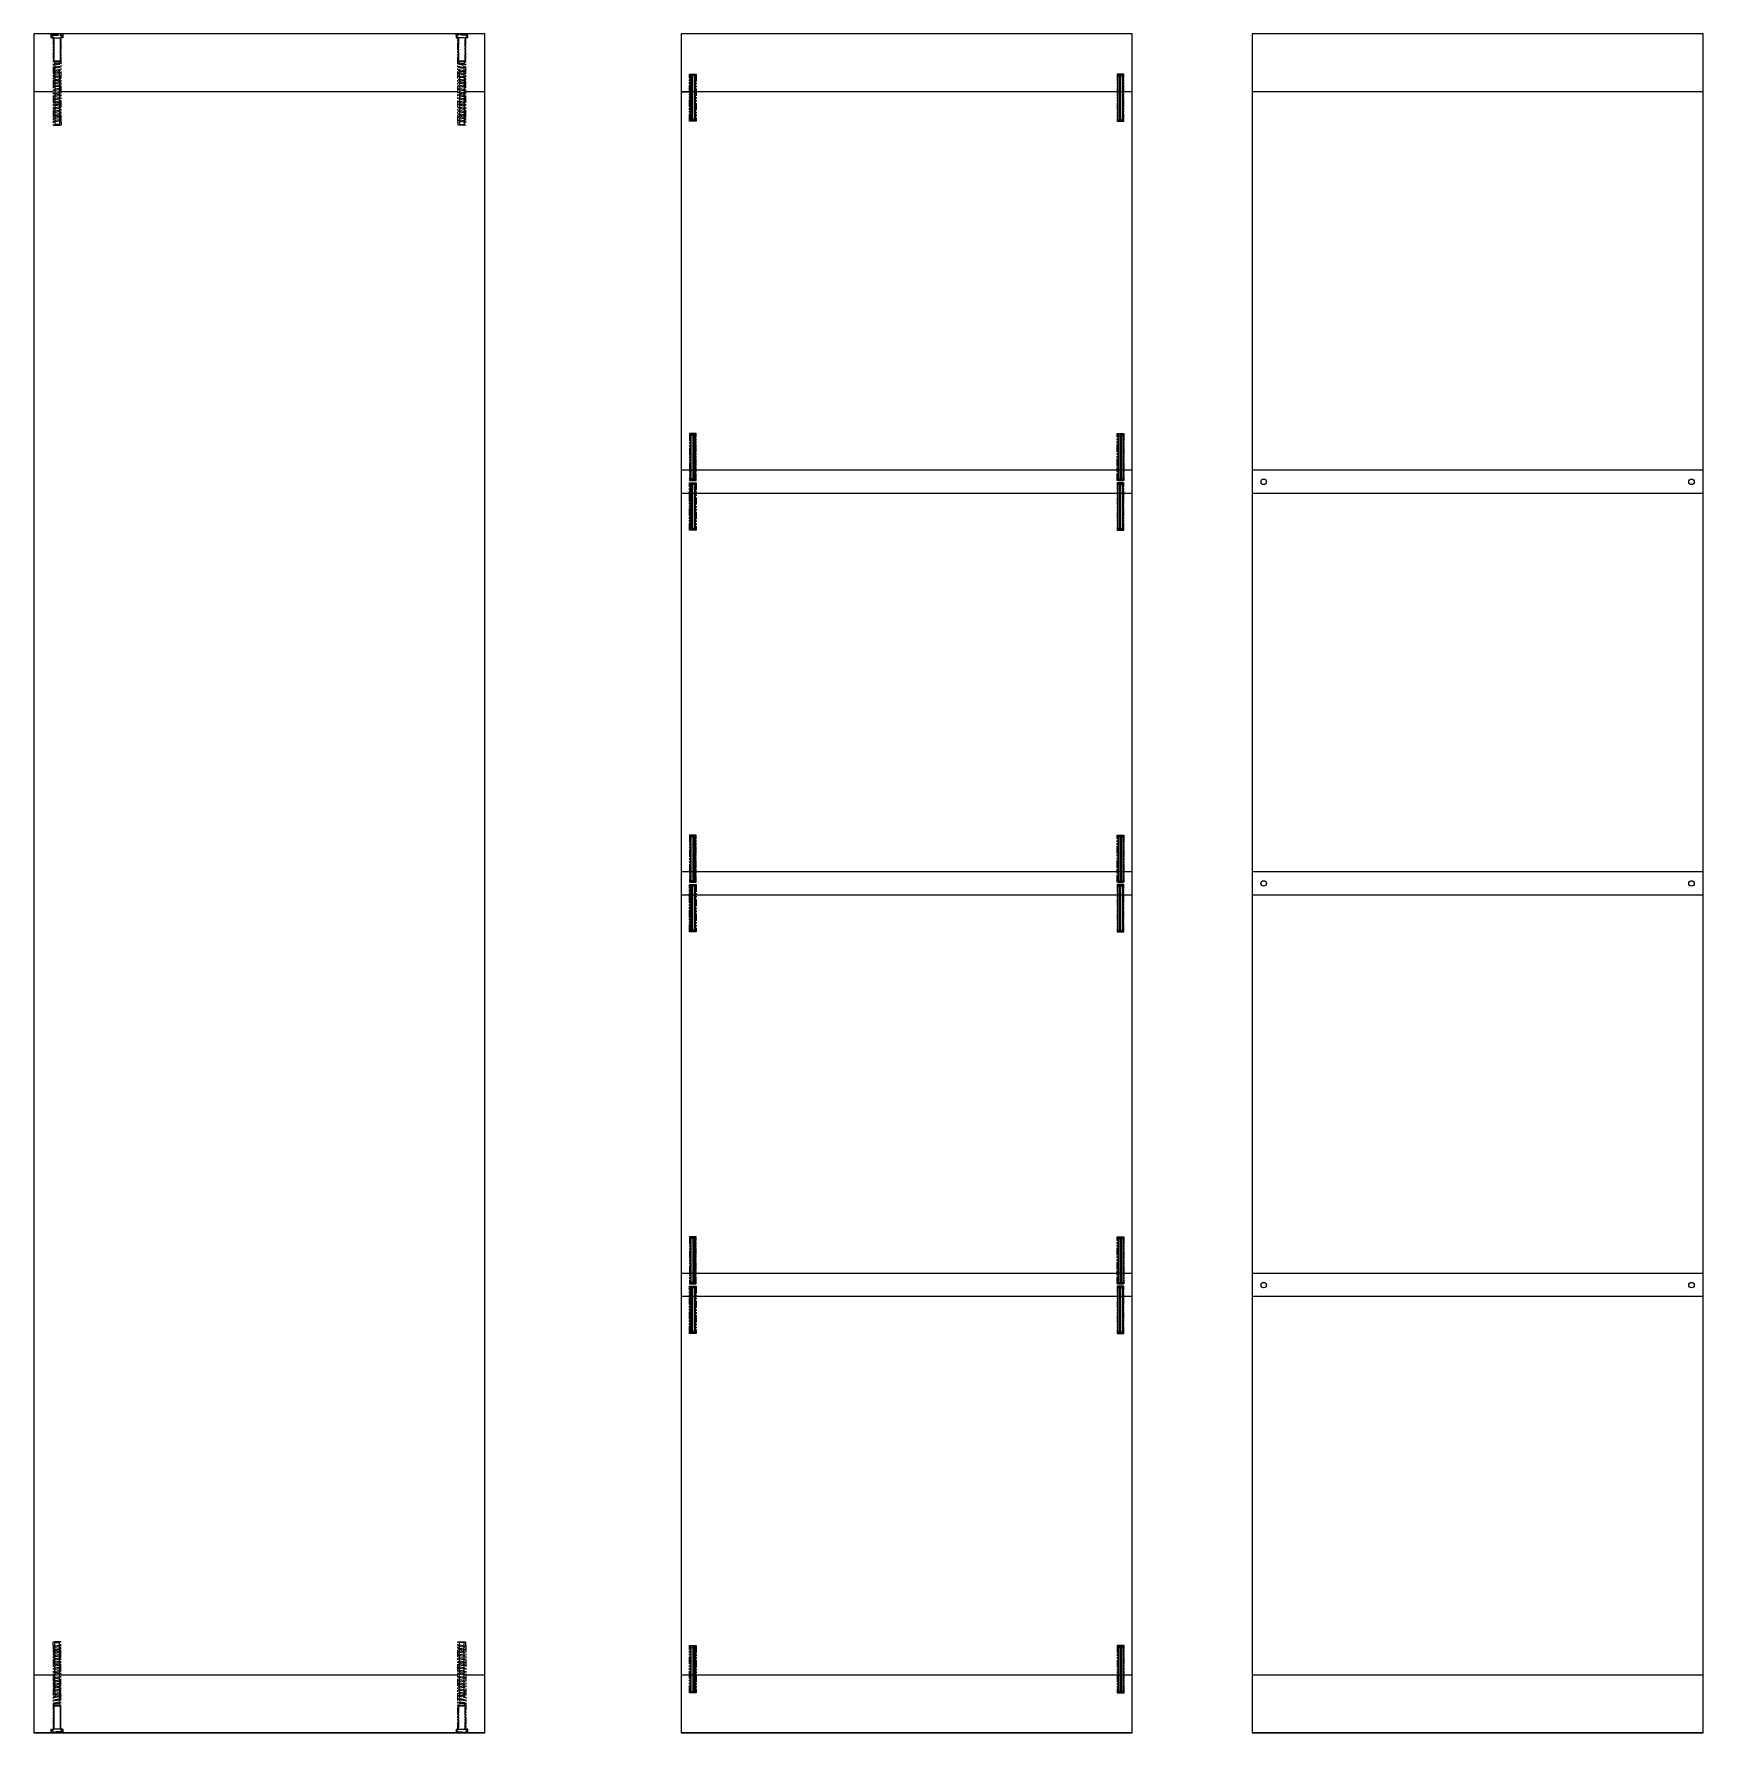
# Model space of a CAD drawing. Header units: millimetres. Extents: x 2558 to 3224, y 2537 to 3191.
# Drawn here: x 2558 to 2702.3, y 2537.3 to 2684.3 of the extents above; entities that cross this region are included whole.
import ezdxf

# ---------------------------------------------------------------- set-up
doc = ezdxf.new("R2010")
doc.units = ezdxf.units.MM
doc.linetypes.add('PHANTOM2', pattern=[1.25, 0.625, -0.125, 0.125, -0.125, 0.125, -0.125])
doc.layers.get('DEFPOINTS').update_dxf_attribs({"color": 210})
doc.layers.add('A-ANNO-DIMS', color=3, linetype='Continuous', lineweight=18)
doc.layers.add('giunzioni', color=3, linetype='Continuous')

msp = doc.modelspace()

# ---------------------------------------------------------------- linework, layer by layer
for p, q in [((2596.95, 2684.31), (2557.95, 2684.31)), ((2557.95, 2684.31), (2557.95, 2537.31)), ((2596.95, 2537.31), (2596.95, 2684.31)), ((2652.93, 2684.31), (2613.93, 2684.31)), ((2613.93, 2684.31), (2613.93, 2537.31)), ((2652.93, 2537.31), (2652.93, 2684.31)), ((2702.3, 2684.31), (2663.3, 2684.31)), ((2663.3, 2684.31), (2663.3, 2537.31)), ((2702.3, 2537.31), (2702.3, 2684.31)), ((2559.62, 2679.31), (2557.95, 2679.31)), ((2594.62, 2679.31), (2560.29, 2679.31)), ((2596.95, 2679.31), (2595.28, 2679.31)), ((2652.93, 2679.31), (2613.93, 2679.31)), ((2613.93, 2679.31), (2614.93, 2679.31)), ((2613.93, 2679.31), (2614.93, 2679.31)), ((2652.93, 2679.31), (2651.93, 2679.31)), ((2702.3, 2679.31), (2663.3, 2679.31)), ((2652.93, 2646.56), (2613.93, 2646.56)), ((2702.3, 2646.56), (2663.3, 2646.56)), ((2652.93, 2644.56), (2613.93, 2644.56)), ((2702.3, 2644.56), (2663.3, 2644.56)), ((2652.93, 2611.81), (2613.93, 2611.81)), ((2702.3, 2611.81), (2663.3, 2611.81)), ((2652.93, 2609.81), (2613.93, 2609.81)), ((2702.3, 2609.81), (2663.3, 2609.81)), ((2652.93, 2577.06), (2613.93, 2577.06)), ((2702.3, 2577.06), (2663.3, 2577.06)), ((2652.93, 2575.06), (2613.93, 2575.06)), ((2702.3, 2575.06), (2663.3, 2575.06)), ((2559.62, 2542.31), (2557.95, 2542.31)), ((2594.62, 2542.31), (2560.28, 2542.31)), ((2596.95, 2542.31), (2595.29, 2542.31)), ((2652.93, 2542.31), (2613.93, 2542.31)), ((2702.3, 2542.31), (2663.3, 2542.31)), ((2596.95, 2537.31), (2557.95, 2537.31)), ((2557.95, 2537.31), (2596.95, 2537.31)), ((2596.95, 2537.31), (2557.95, 2537.31)), ((2557.95, 2537.31), (2558.95, 2537.31)), ((2557.95, 2537.31), (2577.45, 2537.31)), ((2652.93, 2537.31), (2613.93, 2537.31)), ((2613.93, 2537.31), (2652.93, 2537.31)), ((2652.93, 2537.31), (2613.93, 2537.31)), ((2702.3, 2537.31), (2663.3, 2537.31)), ((2663.3, 2537.31), (2702.3, 2537.31)), ((2702.3, 2537.31), (2663.3, 2537.31))]:
    msp.add_line(p, q)
at = {"layer": 'A-ANNO-DIMS'}
for p, q in [((2614.72, 2680.81), (2614.69, 2680.71)), ((2614.69, 2676.91), (2614.69, 2680.71)), ((2615.17, 2680.71), (2614.69, 2680.71)), ((2615.15, 2680.81), (2614.72, 2680.81)), ((2614.79, 2680.68), (2614.79, 2676.93)), ((2614.93, 2680.81), (2615.15, 2680.81)), ((2614.93, 2676.93), (2614.93, 2680.68)), ((2615.07, 2680.68), (2615.07, 2676.93)), ((2615.15, 2680.81), (2615.17, 2680.71)), ((2615.17, 2676.91), (2615.17, 2680.71)), ((2651.72, 2680.81), (2651.69, 2680.71)), ((2651.69, 2676.91), (2651.69, 2680.71)), ((2651.69, 2680.71), (2652.17, 2680.71)), ((2651.72, 2680.81), (2652.15, 2680.81)), ((2651.93, 2680.81), (2651.72, 2680.81)), ((2651.79, 2680.68), (2651.79, 2676.93)), ((2651.93, 2676.93), (2651.93, 2680.68)), ((2652.07, 2680.68), (2652.07, 2676.93)), ((2652.15, 2680.81), (2652.17, 2680.71)), ((2652.17, 2676.91), (2652.17, 2680.71)), ((2614.93, 2676.93), (2614.93, 2678.81)), ((2651.93, 2676.93), (2651.93, 2678.81)), ((2614.72, 2676.81), (2614.69, 2676.91)), ((2615.17, 2676.91), (2614.69, 2676.91)), ((2615.15, 2676.81), (2615.17, 2676.91)), ((2615.17, 2676.91), (2615.17, 2676.93)), ((2651.69, 2676.91), (2651.69, 2676.93)), ((2651.72, 2676.81), (2651.69, 2676.91)), ((2651.69, 2676.91), (2652.17, 2676.91)), ((2652.15, 2676.81), (2652.17, 2676.91)), ((2614.93, 2676.81), (2614.72, 2676.81)), ((2614.93, 2676.81), (2615.15, 2676.81)), ((2651.93, 2676.81), (2651.72, 2676.81)), ((2651.93, 2676.81), (2652.15, 2676.81)), ((2614.72, 2649.68), (2614.69, 2649.58)), ((2614.69, 2649.58), (2614.69, 2645.78)), ((2615.17, 2649.58), (2614.69, 2649.58)), ((2614.93, 2649.68), (2614.72, 2649.68)), ((2614.79, 2645.8), (2614.79, 2649.55)), ((2614.93, 2649.68), (2615.15, 2649.68)), ((2614.93, 2649.55), (2614.93, 2645.8)), ((2614.93, 2649.55), (2614.93, 2647.68)), ((2615.07, 2645.8), (2615.07, 2649.55)), ((2615.15, 2649.68), (2615.17, 2649.58)), ((2615.17, 2649.58), (2615.17, 2645.78)), ((2615.17, 2649.58), (2615.17, 2649.55)), ((2651.72, 2649.68), (2651.69, 2649.58)), ((2651.69, 2649.58), (2651.69, 2645.78)), ((2651.69, 2649.58), (2652.17, 2649.58)), ((2651.69, 2649.58), (2651.69, 2649.55)), ((2651.93, 2649.68), (2651.72, 2649.68)), ((2651.79, 2645.8), (2651.79, 2649.55)), ((2651.93, 2649.68), (2652.15, 2649.68)), ((2651.93, 2649.55), (2651.93, 2645.8)), ((2651.93, 2649.55), (2651.93, 2647.68)), ((2652.07, 2645.8), (2652.07, 2649.55)), ((2652.15, 2649.68), (2652.17, 2649.58)), ((2652.17, 2649.58), (2652.17, 2645.78)), ((2614.72, 2645.68), (2614.69, 2645.78)), ((2615.17, 2645.78), (2614.69, 2645.78)), ((2614.72, 2645.43), (2614.69, 2645.33)), ((2614.69, 2641.53), (2614.69, 2645.33)), ((2615.17, 2645.33), (2614.69, 2645.33)), ((2615.15, 2645.68), (2614.72, 2645.68)), ((2615.15, 2645.43), (2614.72, 2645.43)), ((2614.79, 2645.31), (2614.79, 2641.56)), ((2614.93, 2645.68), (2615.15, 2645.68)), ((2614.93, 2645.43), (2615.15, 2645.43)), ((2614.93, 2641.56), (2614.93, 2645.31)), ((2615.07, 2645.31), (2615.07, 2641.56)), ((2615.15, 2645.68), (2615.17, 2645.78)), ((2615.15, 2645.43), (2615.17, 2645.33)), ((2615.17, 2641.53), (2615.17, 2645.33)), ((2651.72, 2645.68), (2651.69, 2645.78)), ((2651.69, 2645.78), (2652.17, 2645.78)), ((2651.72, 2645.43), (2651.69, 2645.33)), ((2651.69, 2641.53), (2651.69, 2645.33)), ((2651.69, 2645.33), (2652.17, 2645.33)), ((2651.72, 2645.68), (2652.15, 2645.68)), ((2651.93, 2645.68), (2651.72, 2645.68)), ((2651.72, 2645.43), (2652.15, 2645.43)), ((2651.93, 2645.43), (2651.72, 2645.43)), ((2651.79, 2645.31), (2651.79, 2641.56)), ((2651.93, 2641.56), (2651.93, 2645.31)), ((2652.07, 2645.31), (2652.07, 2641.56)), ((2652.15, 2645.68), (2652.17, 2645.78)), ((2652.15, 2645.43), (2652.17, 2645.33)), ((2652.17, 2641.53), (2652.17, 2645.33)), ((2614.93, 2641.56), (2614.93, 2643.43)), ((2651.93, 2641.56), (2651.93, 2643.43)), ((2614.72, 2641.43), (2614.69, 2641.53)), ((2615.17, 2641.53), (2614.69, 2641.53)), ((2614.93, 2641.43), (2614.72, 2641.43)), ((2614.93, 2641.43), (2615.15, 2641.43)), ((2615.15, 2641.43), (2615.17, 2641.53)), ((2615.17, 2641.53), (2615.17, 2641.56)), ((2651.69, 2641.53), (2651.69, 2641.56)), ((2651.72, 2641.43), (2651.69, 2641.53)), ((2651.69, 2641.53), (2652.17, 2641.53)), ((2651.93, 2641.43), (2651.72, 2641.43)), ((2651.93, 2641.43), (2652.15, 2641.43)), ((2652.15, 2641.43), (2652.17, 2641.53)), ((2614.72, 2614.93), (2614.69, 2614.83)), ((2614.69, 2614.83), (2614.69, 2611.03)), ((2615.17, 2614.83), (2614.69, 2614.83)), ((2614.93, 2614.93), (2614.72, 2614.93)), ((2614.79, 2611.05), (2614.79, 2614.8)), ((2614.93, 2614.93), (2615.15, 2614.93)), ((2614.93, 2614.8), (2614.93, 2611.05)), ((2614.93, 2614.8), (2614.93, 2612.93)), ((2615.07, 2611.05), (2615.07, 2614.8)), ((2615.15, 2614.93), (2615.17, 2614.83)), ((2615.17, 2614.83), (2615.17, 2611.03)), ((2615.17, 2614.83), (2615.17, 2614.8)), ((2651.72, 2614.93), (2651.69, 2614.83)), ((2651.69, 2614.83), (2651.69, 2611.03)), ((2651.69, 2614.83), (2652.17, 2614.83)), ((2651.69, 2614.83), (2651.69, 2614.8)), ((2651.93, 2614.93), (2651.72, 2614.93)), ((2651.79, 2611.05), (2651.79, 2614.8)), ((2651.93, 2614.93), (2652.15, 2614.93)), ((2651.93, 2614.8), (2651.93, 2611.05)), ((2651.93, 2614.8), (2651.93, 2612.93)), ((2652.07, 2611.05), (2652.07, 2614.8)), ((2652.15, 2614.93), (2652.17, 2614.83)), ((2652.17, 2614.83), (2652.17, 2611.03)), ((2614.72, 2610.93), (2614.69, 2611.03)), ((2615.17, 2611.03), (2614.69, 2611.03)), ((2615.15, 2610.93), (2614.72, 2610.93)), ((2614.93, 2610.93), (2615.15, 2610.93)), ((2615.15, 2610.93), (2615.17, 2611.03)), ((2651.72, 2610.93), (2651.69, 2611.03)), ((2651.69, 2611.03), (2652.17, 2611.03)), ((2651.72, 2610.93), (2652.15, 2610.93)), ((2651.93, 2610.93), (2651.72, 2610.93)), ((2652.15, 2610.93), (2652.17, 2611.03)), ((2614.72, 2610.68), (2614.69, 2610.58)), ((2614.69, 2606.78), (2614.69, 2610.58)), ((2615.17, 2610.58), (2614.69, 2610.58)), ((2615.15, 2610.68), (2614.72, 2610.68)), ((2614.79, 2610.56), (2614.79, 2606.81)), ((2614.93, 2610.68), (2615.15, 2610.68)), ((2614.93, 2606.81), (2614.93, 2610.56)), ((2615.07, 2610.56), (2615.07, 2606.81)), ((2615.15, 2610.68), (2615.17, 2610.58)), ((2615.17, 2606.78), (2615.17, 2610.58)), ((2651.72, 2610.68), (2651.69, 2610.58)), ((2651.69, 2606.78), (2651.69, 2610.58)), ((2651.69, 2610.58), (2652.17, 2610.58)), ((2651.72, 2610.68), (2652.15, 2610.68)), ((2651.93, 2610.68), (2651.72, 2610.68)), ((2651.79, 2610.56), (2651.79, 2606.81)), ((2651.93, 2606.81), (2651.93, 2610.56)), ((2652.07, 2610.56), (2652.07, 2606.81)), ((2652.15, 2610.68), (2652.17, 2610.58)), ((2652.17, 2606.78), (2652.17, 2610.58)), ((2614.93, 2606.81), (2614.93, 2608.68)), ((2651.93, 2606.81), (2651.93, 2608.68)), ((2614.72, 2606.68), (2614.69, 2606.78)), ((2615.17, 2606.78), (2614.69, 2606.78)), ((2614.93, 2606.68), (2614.72, 2606.68)), ((2614.93, 2606.68), (2615.15, 2606.68)), ((2615.15, 2606.68), (2615.17, 2606.78)), ((2615.17, 2606.78), (2615.17, 2606.81)), ((2651.69, 2606.78), (2651.69, 2606.81)), ((2651.72, 2606.68), (2651.69, 2606.78)), ((2651.69, 2606.78), (2652.17, 2606.78)), ((2651.93, 2606.68), (2651.72, 2606.68)), ((2651.93, 2606.68), (2652.15, 2606.68)), ((2652.15, 2606.68), (2652.17, 2606.78)), ((2614.72, 2580.18), (2614.69, 2580.08)), ((2614.69, 2580.08), (2614.69, 2576.28)), ((2615.17, 2580.08), (2614.69, 2580.08)), ((2614.93, 2580.18), (2614.72, 2580.18)), ((2614.79, 2576.3), (2614.79, 2580.05)), ((2614.93, 2580.18), (2615.15, 2580.18)), ((2614.93, 2580.05), (2614.93, 2576.3)), ((2614.93, 2580.05), (2614.93, 2578.18)), ((2615.07, 2576.3), (2615.07, 2580.05)), ((2615.15, 2580.18), (2615.17, 2580.08)), ((2615.17, 2580.08), (2615.17, 2576.28)), ((2615.17, 2580.08), (2615.17, 2580.05)), ((2651.72, 2580.18), (2651.69, 2580.08)), ((2651.69, 2580.08), (2651.69, 2576.28)), ((2651.69, 2580.08), (2652.17, 2580.08)), ((2651.69, 2580.08), (2651.69, 2580.05)), ((2651.93, 2580.18), (2651.72, 2580.18)), ((2651.79, 2576.3), (2651.79, 2580.05)), ((2651.93, 2580.18), (2652.15, 2580.18)), ((2651.93, 2580.05), (2651.93, 2576.3)), ((2651.93, 2580.05), (2651.93, 2578.18)), ((2652.07, 2576.3), (2652.07, 2580.05)), ((2652.15, 2580.18), (2652.17, 2580.08)), ((2652.17, 2580.08), (2652.17, 2576.28)), ((2614.72, 2576.18), (2614.69, 2576.28)), ((2615.17, 2576.28), (2614.69, 2576.28)), ((2614.72, 2575.93), (2614.69, 2575.83)), ((2614.69, 2572.03), (2614.69, 2575.83)), ((2615.17, 2575.83), (2614.69, 2575.83)), ((2615.15, 2576.18), (2614.72, 2576.18)), ((2615.15, 2575.93), (2614.72, 2575.93)), ((2614.79, 2575.81), (2614.79, 2572.06)), ((2614.93, 2576.18), (2615.15, 2576.18)), ((2614.93, 2575.93), (2615.15, 2575.93)), ((2614.93, 2572.06), (2614.93, 2575.81)), ((2615.07, 2575.81), (2615.07, 2572.06)), ((2615.15, 2576.18), (2615.17, 2576.28)), ((2615.15, 2575.93), (2615.17, 2575.83)), ((2615.17, 2572.03), (2615.17, 2575.83)), ((2651.72, 2576.18), (2651.69, 2576.28)), ((2651.69, 2576.28), (2652.17, 2576.28)), ((2651.72, 2575.93), (2651.69, 2575.83)), ((2651.69, 2572.03), (2651.69, 2575.83)), ((2651.69, 2575.83), (2652.17, 2575.83)), ((2651.72, 2576.18), (2652.15, 2576.18)), ((2651.93, 2576.18), (2651.72, 2576.18)), ((2651.72, 2575.93), (2652.15, 2575.93)), ((2651.93, 2575.93), (2651.72, 2575.93)), ((2651.79, 2575.81), (2651.79, 2572.06)), ((2651.93, 2572.06), (2651.93, 2575.81)), ((2652.07, 2575.81), (2652.07, 2572.06)), ((2652.15, 2576.18), (2652.17, 2576.28)), ((2652.15, 2575.93), (2652.17, 2575.83)), ((2652.17, 2572.03), (2652.17, 2575.83)), ((2614.93, 2572.06), (2614.93, 2573.93)), ((2651.93, 2572.06), (2651.93, 2573.93)), ((2614.72, 2571.93), (2614.69, 2572.03)), ((2615.17, 2572.03), (2614.69, 2572.03)), ((2614.93, 2571.93), (2614.72, 2571.93)), ((2614.93, 2571.93), (2615.15, 2571.93)), ((2615.15, 2571.93), (2615.17, 2572.03)), ((2615.17, 2572.03), (2615.17, 2572.06)), ((2651.69, 2572.03), (2651.69, 2572.06)), ((2651.72, 2571.93), (2651.69, 2572.03)), ((2651.69, 2572.03), (2652.17, 2572.03)), ((2651.93, 2571.93), (2651.72, 2571.93)), ((2651.93, 2571.93), (2652.15, 2571.93)), ((2652.15, 2571.93), (2652.17, 2572.03)), ((2614.72, 2544.81), (2614.69, 2544.71)), ((2614.69, 2544.71), (2614.69, 2540.91)), ((2614.69, 2544.71), (2615.17, 2544.71)), ((2614.69, 2544.71), (2614.69, 2544.68)), ((2614.93, 2544.81), (2614.72, 2544.81)), ((2614.79, 2540.93), (2614.79, 2544.68)), ((2614.93, 2544.81), (2615.15, 2544.81)), ((2614.93, 2544.68), (2614.93, 2540.93)), ((2614.93, 2544.68), (2614.93, 2542.81)), ((2615.07, 2540.93), (2615.07, 2544.68)), ((2615.15, 2544.81), (2615.17, 2544.71)), ((2615.17, 2544.71), (2615.17, 2540.91)), ((2651.72, 2544.81), (2651.69, 2544.71)), ((2651.69, 2544.71), (2651.69, 2540.91)), ((2652.17, 2544.71), (2651.69, 2544.71)), ((2651.93, 2544.81), (2651.72, 2544.81)), ((2651.79, 2540.93), (2651.79, 2544.68)), ((2651.93, 2544.81), (2652.15, 2544.81)), ((2651.93, 2544.68), (2651.93, 2540.93)), ((2651.93, 2544.68), (2651.93, 2542.81)), ((2652.07, 2540.93), (2652.07, 2544.68)), ((2652.15, 2544.81), (2652.17, 2544.71)), ((2652.17, 2544.71), (2652.17, 2540.91)), ((2652.17, 2544.71), (2652.17, 2544.68)), ((2614.72, 2540.81), (2614.69, 2540.91)), ((2614.69, 2540.91), (2615.17, 2540.91)), ((2614.72, 2540.81), (2615.15, 2540.81)), ((2614.93, 2540.81), (2614.72, 2540.81)), ((2615.15, 2540.81), (2615.17, 2540.91)), ((2651.72, 2540.81), (2651.69, 2540.91)), ((2652.17, 2540.91), (2651.69, 2540.91)), ((2652.15, 2540.81), (2651.72, 2540.81)), ((2651.93, 2540.81), (2652.15, 2540.81)), ((2652.15, 2540.81), (2652.17, 2540.91))]:
    msp.add_line(p, q, dxfattribs=at)
for centre in [(2664.3, 2645.56), (2701.3, 2645.56), (2664.3, 2610.81), (2701.3, 2610.81), (2664.3, 2576.06), (2701.3, 2576.06)]:
    msp.add_circle(centre, 0.238, dxfattribs=at)
at = {"layer": 'DEFPOINTS', "linetype": 'PHANTOM2'}
for p, q in [((2559.45, 2683.98), (2559.45, 2684.31)), ((2559.45, 2684.31), (2560.46, 2684.31)), ((2560.46, 2684.31), (2560.46, 2683.98)), ((2595.46, 2684.31), (2594.45, 2684.31)), ((2594.45, 2684.31), (2594.45, 2683.98)), ((2595.46, 2683.98), (2595.46, 2684.31)), ((2559.45, 2683.98), (2559.62, 2683.98)), ((2559.62, 2683.98), (2559.62, 2676.42)), ((2560.29, 2676.69), (2560.29, 2683.98)), ((2560.46, 2683.98), (2560.29, 2683.98)), ((2594.45, 2683.98), (2594.62, 2683.98)), ((2594.62, 2676.69), (2594.62, 2683.98)), ((2595.28, 2683.98), (2595.28, 2676.42)), ((2595.46, 2683.98), (2595.28, 2683.98)), ((2559.62, 2676.42), (2560.29, 2676.42)), ((2560.29, 2676.69), (2560.29, 2676.42)), ((2594.62, 2676.69), (2594.62, 2676.42)), ((2595.28, 2676.42), (2594.62, 2676.42)), ((2560.28, 2545.19), (2559.62, 2545.19)), ((2559.62, 2544.92), (2559.62, 2545.19)), ((2559.62, 2544.92), (2559.62, 2537.63)), ((2560.28, 2537.63), (2560.28, 2545.19)), ((2594.62, 2537.63), (2594.62, 2545.19)), ((2594.62, 2545.19), (2595.29, 2545.19)), ((2595.29, 2544.92), (2595.29, 2545.19)), ((2595.29, 2544.92), (2595.29, 2537.63)), ((2559.45, 2537.31), (2559.45, 2537.63)), ((2559.45, 2537.63), (2559.62, 2537.63)), ((2560.46, 2537.31), (2559.45, 2537.31)), ((2560.46, 2537.63), (2560.28, 2537.63)), ((2560.46, 2537.63), (2560.46, 2537.31)), ((2594.45, 2537.63), (2594.45, 2537.31)), ((2594.45, 2537.63), (2594.62, 2537.63)), ((2594.45, 2537.31), (2595.46, 2537.31)), ((2595.46, 2537.63), (2595.29, 2537.63)), ((2595.46, 2537.31), (2595.46, 2537.63))]:
    msp.add_line(p, q, dxfattribs=at)
for points in [[(2615.23, 2676.75), (2614.64, 2676.75), (2614.64, 2680.83), (2615.23, 2680.83)], [(2651.63, 2676.75), (2652.22, 2676.75), (2652.22, 2680.83), (2651.63, 2680.83)], [(2615.23, 2649.74), (2614.64, 2649.74), (2614.64, 2645.66), (2615.23, 2645.66)], [(2651.63, 2649.74), (2652.22, 2649.74), (2652.22, 2645.66), (2651.63, 2645.66)], [(2615.23, 2641.37), (2614.64, 2641.37), (2614.64, 2645.46), (2615.23, 2645.46)], [(2651.63, 2641.37), (2652.22, 2641.37), (2652.22, 2645.46), (2651.63, 2645.46)], [(2615.23, 2614.99), (2614.64, 2614.99), (2614.64, 2610.91), (2615.23, 2610.91)], [(2651.63, 2614.99), (2652.22, 2614.99), (2652.22, 2610.91), (2651.63, 2610.91)], [(2615.23, 2606.62), (2614.64, 2606.62), (2614.64, 2610.71), (2615.23, 2610.71)], [(2651.63, 2606.62), (2652.22, 2606.62), (2652.22, 2610.71), (2651.63, 2610.71)], [(2615.23, 2580.24), (2614.64, 2580.24), (2614.64, 2576.16), (2615.23, 2576.16)], [(2651.63, 2580.24), (2652.22, 2580.24), (2652.22, 2576.16), (2651.63, 2576.16)], [(2615.23, 2571.87), (2614.64, 2571.87), (2614.64, 2575.96), (2615.23, 2575.96)], [(2651.63, 2571.87), (2652.22, 2571.87), (2652.22, 2575.96), (2651.63, 2575.96)], [(2614.63, 2544.87), (2615.22, 2544.87), (2615.22, 2540.78), (2614.63, 2540.78)], [(2652.23, 2544.87), (2651.64, 2544.87), (2651.64, 2540.78), (2652.23, 2540.78)]]:
    msp.add_lwpolyline(points, close=True, dxfattribs=at)
at = {"layer": 'giunzioni', "linetype": 'PHANTOM2'}
for p, q in [((2560.45, 2684.31), (2559.45, 2684.31)), ((2559.45, 2684.31), (2559.45, 2684.2)), ((2560.45, 2684.2), (2560.45, 2684.31)), ((2594.45, 2684.2), (2594.45, 2684.31)), ((2594.45, 2684.31), (2595.45, 2684.31)), ((2595.45, 2684.31), (2595.45, 2684.2)), ((2559.45, 2684.2), (2560.45, 2684.2)), ((2559.45, 2684.2), (2559.66, 2683.98)), ((2559.66, 2683.98), (2560.24, 2683.98)), ((2559.66, 2681.95), (2559.66, 2683.98)), ((2560.24, 2683.98), (2560.45, 2684.2)), ((2560.24, 2683.98), (2560.24, 2681.95)), ((2594.66, 2683.98), (2594.45, 2684.2)), ((2595.45, 2684.2), (2594.45, 2684.2)), ((2595.24, 2683.98), (2594.66, 2683.98)), ((2594.66, 2683.98), (2594.66, 2681.95)), ((2595.45, 2684.2), (2595.24, 2683.98)), ((2595.24, 2681.95), (2595.24, 2683.98)), ((2560.24, 2681.95), (2559.66, 2681.95)), ((2559.74, 2680.64), (2559.74, 2681.79)), ((2560.16, 2680.64), (2560.16, 2681.79)), ((2594.66, 2681.95), (2595.24, 2681.95)), ((2594.74, 2680.64), (2594.74, 2681.79)), ((2595.16, 2680.64), (2595.16, 2681.79)), ((2560.16, 2676.46), (2559.74, 2676.46)), ((2594.74, 2676.46), (2595.16, 2676.46)), ((2559.74, 2545.15), (2560.16, 2545.15)), ((2595.16, 2545.15), (2594.74, 2545.15)), ((2559.74, 2540.97), (2559.74, 2539.82)), ((2560.16, 2540.97), (2560.16, 2539.82)), ((2594.74, 2540.97), (2594.74, 2539.82)), ((2595.16, 2540.97), (2595.16, 2539.82)), ((2559.66, 2537.63), (2559.66, 2539.67)), ((2559.66, 2539.67), (2560.24, 2539.67)), ((2560.24, 2539.67), (2560.24, 2537.63)), ((2595.24, 2539.67), (2594.66, 2539.67)), ((2594.66, 2539.67), (2594.66, 2537.63)), ((2595.24, 2537.63), (2595.24, 2539.67)), ((2559.66, 2537.63), (2559.45, 2537.42)), ((2559.45, 2537.42), (2559.45, 2537.31)), ((2560.45, 2537.42), (2559.45, 2537.42)), ((2559.45, 2537.31), (2560.45, 2537.31)), ((2560.24, 2537.63), (2559.66, 2537.63)), ((2560.45, 2537.42), (2560.24, 2537.63)), ((2560.45, 2537.31), (2560.45, 2537.42)), ((2594.45, 2537.42), (2594.66, 2537.63)), ((2594.45, 2537.31), (2594.45, 2537.42)), ((2594.45, 2537.42), (2595.45, 2537.42)), ((2595.45, 2537.31), (2594.45, 2537.31)), ((2594.66, 2537.63), (2595.24, 2537.63)), ((2595.24, 2537.63), (2595.45, 2537.42)), ((2595.45, 2537.42), (2595.45, 2537.31))]:
    msp.add_line(p, q, dxfattribs=at)
at = {"layer": 'giunzioni'}
for p, q in [((2559.66, 2683.98), (2559.66, 2681.95)), ((2560.24, 2681.95), (2560.24, 2683.98)), ((2594.66, 2681.95), (2594.66, 2683.98)), ((2595.24, 2683.98), (2595.24, 2681.95)), ((2559.65, 2681.65), (2559.77, 2681.73)), ((2559.65, 2681.65), (2559.81, 2681.62)), ((2559.65, 2681.65), (2559.65, 2681.65)), ((2559.65, 2681.36), (2559.77, 2681.44)), ((2559.65, 2681.36), (2559.81, 2681.34)), ((2559.65, 2681.36), (2559.65, 2681.36)), ((2559.66, 2681.95), (2559.74, 2681.79)), ((2559.66, 2681.95), (2560.24, 2681.95)), ((2559.74, 2681.79), (2559.79, 2681.79)), ((2560.11, 2681.79), (2559.77, 2681.73)), ((2560.11, 2681.5), (2559.77, 2681.44)), ((2560.16, 2681.79), (2559.79, 2681.79)), ((2560.1, 2681.68), (2559.81, 2681.62)), ((2560.1, 2681.39), (2559.81, 2681.34)), ((2560.24, 2681.95), (2559.95, 2681.95)), ((2560.25, 2681.75), (2560.1, 2681.68)), ((2560.25, 2681.47), (2560.1, 2681.39)), ((2560.25, 2681.76), (2560.11, 2681.79)), ((2560.25, 2681.47), (2560.11, 2681.5)), ((2560.24, 2681.95), (2560.16, 2681.79)), ((2594.65, 2681.76), (2594.79, 2681.79)), ((2594.65, 2681.75), (2594.8, 2681.68)), ((2594.65, 2681.47), (2594.79, 2681.5)), ((2594.65, 2681.47), (2594.8, 2681.39)), ((2594.66, 2681.95), (2594.74, 2681.79)), ((2594.66, 2681.95), (2594.95, 2681.95)), ((2595.24, 2681.95), (2594.66, 2681.95)), ((2594.74, 2681.79), (2595.11, 2681.79)), ((2594.79, 2681.79), (2595.13, 2681.73)), ((2594.79, 2681.5), (2595.13, 2681.44)), ((2594.8, 2681.68), (2595.09, 2681.62)), ((2594.8, 2681.39), (2595.09, 2681.34)), ((2595.26, 2681.65), (2595.09, 2681.62)), ((2595.26, 2681.36), (2595.09, 2681.34)), ((2595.16, 2681.79), (2595.11, 2681.79)), ((2595.26, 2681.65), (2595.13, 2681.73)), ((2595.26, 2681.36), (2595.13, 2681.44)), ((2595.24, 2681.95), (2595.16, 2681.79)), ((2595.26, 2681.65), (2595.26, 2681.65)), ((2595.26, 2681.36), (2595.26, 2681.36)), ((2559.65, 2681.08), (2559.77, 2681.15)), ((2559.65, 2681.07), (2559.65, 2681.08)), ((2559.65, 2681.07), (2559.81, 2681.05)), ((2559.65, 2680.84), (2559.77, 2680.91)), ((2559.65, 2680.84), (2559.81, 2680.81)), ((2559.65, 2680.84), (2559.65, 2680.84)), ((2559.65, 2680.55), (2559.77, 2680.63)), ((2559.65, 2680.55), (2559.81, 2680.53)), ((2559.65, 2680.55), (2559.65, 2680.55)), ((2559.65, 2680.27), (2559.77, 2680.34)), ((2559.65, 2680.26), (2559.65, 2680.27)), ((2559.65, 2680.26), (2559.81, 2680.24)), ((2559.65, 2680.03), (2559.77, 2680.1)), ((2559.65, 2680.02), (2559.65, 2680.03)), ((2559.65, 2680.02), (2559.81, 2680)), ((2559.65, 2679.74), (2559.77, 2679.82)), ((2559.74, 2680.64), (2559.74, 2676.46)), ((2560.11, 2681.21), (2559.77, 2681.15)), ((2560.11, 2680.98), (2559.77, 2680.91)), ((2560.11, 2680.69), (2559.77, 2680.63)), ((2560.11, 2680.4), (2559.77, 2680.34)), ((2560.11, 2680.16), (2559.77, 2680.1)), ((2560.11, 2679.88), (2559.77, 2679.82)), ((2560.1, 2681.1), (2559.81, 2681.05)), ((2560.1, 2680.87), (2559.81, 2680.81)), ((2560.1, 2680.58), (2559.81, 2680.53)), ((2560.1, 2680.29), (2559.81, 2680.24)), ((2560.1, 2680.05), (2559.81, 2680)), ((2560.25, 2681.18), (2560.1, 2681.1)), ((2560.25, 2680.94), (2560.1, 2680.87)), ((2560.25, 2680.66), (2560.1, 2680.58)), ((2560.25, 2680.37), (2560.1, 2680.29)), ((2560.25, 2680.13), (2560.1, 2680.05)), ((2560.25, 2679.84), (2560.1, 2679.77)), ((2560.25, 2681.18), (2560.11, 2681.21)), ((2560.25, 2680.94), (2560.11, 2680.98)), ((2560.25, 2680.66), (2560.11, 2680.69)), ((2560.25, 2680.37), (2560.11, 2680.4)), ((2560.25, 2680.13), (2560.11, 2680.16)), ((2560.25, 2679.85), (2560.11, 2679.88)), ((2560.16, 2680.64), (2560.16, 2676.46)), ((2594.65, 2681.18), (2594.79, 2681.21)), ((2594.65, 2681.18), (2594.8, 2681.1)), ((2594.65, 2680.94), (2594.79, 2680.98)), ((2594.65, 2680.94), (2594.8, 2680.87)), ((2594.65, 2680.66), (2594.79, 2680.69)), ((2594.65, 2680.66), (2594.8, 2680.58)), ((2594.65, 2680.37), (2594.79, 2680.4)), ((2594.65, 2680.37), (2594.8, 2680.29)), ((2594.65, 2680.13), (2594.79, 2680.16)), ((2594.65, 2680.13), (2594.8, 2680.05)), ((2594.65, 2679.85), (2594.79, 2679.88)), ((2594.65, 2679.84), (2594.8, 2679.77)), ((2594.74, 2680.64), (2594.74, 2676.46)), ((2594.79, 2681.21), (2595.13, 2681.15)), ((2594.79, 2680.98), (2595.13, 2680.91)), ((2594.79, 2680.69), (2595.13, 2680.63)), ((2594.79, 2680.4), (2595.13, 2680.34)), ((2594.79, 2680.16), (2595.13, 2680.1)), ((2594.79, 2679.88), (2595.13, 2679.82)), ((2594.8, 2681.1), (2595.09, 2681.05)), ((2594.8, 2680.87), (2595.09, 2680.81)), ((2594.8, 2680.58), (2595.09, 2680.53)), ((2594.8, 2680.29), (2595.09, 2680.24)), ((2594.8, 2680.05), (2595.09, 2680)), ((2595.26, 2681.07), (2595.09, 2681.05)), ((2595.26, 2680.84), (2595.09, 2680.81)), ((2595.26, 2680.55), (2595.09, 2680.53)), ((2595.26, 2680.26), (2595.09, 2680.24)), ((2595.26, 2680.02), (2595.09, 2680)), ((2595.26, 2681.08), (2595.13, 2681.15)), ((2595.26, 2680.84), (2595.13, 2680.91)), ((2595.26, 2680.55), (2595.13, 2680.63)), ((2595.26, 2680.27), (2595.13, 2680.34)), ((2595.26, 2680.03), (2595.13, 2680.1)), ((2595.26, 2679.74), (2595.13, 2679.82)), ((2595.16, 2680.64), (2595.16, 2676.46)), ((2595.26, 2681.07), (2595.26, 2681.08)), ((2595.26, 2680.84), (2595.26, 2680.84)), ((2595.26, 2680.55), (2595.26, 2680.55)), ((2595.26, 2680.26), (2595.26, 2680.27)), ((2595.26, 2680.02), (2595.26, 2680.03)), ((2559.65, 2679.74), (2559.81, 2679.72)), ((2559.65, 2679.74), (2559.65, 2679.74)), ((2559.65, 2679.45), (2559.77, 2679.53)), ((2559.65, 2679.45), (2559.81, 2679.43)), ((2559.65, 2679.45), (2559.65, 2679.45)), ((2559.65, 2679.17), (2559.77, 2679.24)), ((2559.65, 2679.17), (2559.81, 2679.14)), ((2559.65, 2679.17), (2559.65, 2679.17)), ((2559.65, 2678.93), (2559.77, 2679.01)), ((2559.65, 2678.93), (2559.81, 2678.9)), ((2559.65, 2678.93), (2559.65, 2678.93)), ((2559.65, 2678.64), (2559.77, 2678.72)), ((2559.65, 2678.64), (2559.81, 2678.62)), ((2559.65, 2678.64), (2559.65, 2678.64)), ((2559.65, 2678.36), (2559.77, 2678.43)), ((2559.65, 2678.35), (2559.65, 2678.36)), ((2559.65, 2678.35), (2559.81, 2678.33)), ((2560.11, 2679.59), (2559.77, 2679.53)), ((2560.11, 2679.3), (2559.77, 2679.24)), ((2560.11, 2679.07), (2559.77, 2679.01)), ((2560.11, 2678.78), (2559.77, 2678.72)), ((2560.11, 2678.49), (2559.77, 2678.43)), ((2560.1, 2679.77), (2559.81, 2679.72)), ((2560.1, 2679.48), (2559.81, 2679.43)), ((2560.1, 2679.19), (2559.81, 2679.14)), ((2560.1, 2678.96), (2559.81, 2678.9)), ((2560.1, 2678.67), (2559.81, 2678.62)), ((2560.1, 2678.38), (2559.81, 2678.33)), ((2560.25, 2679.56), (2560.1, 2679.48)), ((2560.25, 2679.27), (2560.1, 2679.19)), ((2560.25, 2679.03), (2560.1, 2678.96)), ((2560.25, 2678.75), (2560.1, 2678.67)), ((2560.25, 2678.46), (2560.1, 2678.38)), ((2560.25, 2679.56), (2560.11, 2679.59)), ((2560.25, 2679.27), (2560.11, 2679.3)), ((2560.25, 2679.04), (2560.11, 2679.07)), ((2560.25, 2678.75), (2560.11, 2678.78)), ((2560.25, 2678.46), (2560.11, 2678.49)), ((2594.65, 2679.56), (2594.79, 2679.59)), ((2594.65, 2679.56), (2594.8, 2679.48)), ((2594.65, 2679.27), (2594.79, 2679.3)), ((2594.65, 2679.27), (2594.8, 2679.19)), ((2594.65, 2679.04), (2594.79, 2679.07)), ((2594.65, 2679.03), (2594.8, 2678.96)), ((2594.65, 2678.75), (2594.79, 2678.78)), ((2594.65, 2678.75), (2594.8, 2678.67)), ((2594.65, 2678.46), (2594.79, 2678.49)), ((2594.65, 2678.46), (2594.8, 2678.38)), ((2594.79, 2679.59), (2595.13, 2679.53)), ((2594.79, 2679.3), (2595.13, 2679.24)), ((2594.79, 2679.07), (2595.13, 2679.01)), ((2594.79, 2678.78), (2595.13, 2678.72)), ((2594.79, 2678.49), (2595.13, 2678.43)), ((2594.8, 2679.77), (2595.09, 2679.72)), ((2594.8, 2679.48), (2595.09, 2679.43)), ((2594.8, 2679.19), (2595.09, 2679.14)), ((2594.8, 2678.96), (2595.09, 2678.9)), ((2594.8, 2678.67), (2595.09, 2678.62)), ((2594.8, 2678.38), (2595.09, 2678.33)), ((2595.26, 2679.74), (2595.09, 2679.72)), ((2595.26, 2679.45), (2595.09, 2679.43)), ((2595.26, 2679.17), (2595.09, 2679.14)), ((2595.26, 2678.93), (2595.09, 2678.9)), ((2595.26, 2678.64), (2595.09, 2678.62)), ((2595.26, 2678.35), (2595.09, 2678.33)), ((2595.26, 2679.45), (2595.13, 2679.53)), ((2595.26, 2679.17), (2595.13, 2679.24)), ((2595.26, 2678.93), (2595.13, 2679.01)), ((2595.26, 2678.64), (2595.13, 2678.72)), ((2595.26, 2678.36), (2595.13, 2678.43)), ((2595.26, 2679.74), (2595.26, 2679.74)), ((2595.26, 2679.45), (2595.26, 2679.45)), ((2595.26, 2679.17), (2595.26, 2679.17)), ((2595.26, 2678.93), (2595.26, 2678.93)), ((2595.26, 2678.64), (2595.26, 2678.64)), ((2595.26, 2678.35), (2595.26, 2678.36)), ((2559.65, 2678.12), (2559.77, 2678.19)), ((2559.65, 2678.12), (2559.81, 2678.09)), ((2559.65, 2678.12), (2559.65, 2678.12)), ((2559.65, 2677.83), (2559.77, 2677.91)), ((2559.65, 2677.83), (2559.81, 2677.81)), ((2559.65, 2677.83), (2559.65, 2677.83)), ((2559.65, 2677.54), (2559.77, 2677.62)), ((2559.65, 2677.54), (2559.81, 2677.52)), ((2559.65, 2677.54), (2559.65, 2677.54)), ((2559.65, 2677.26), (2559.77, 2677.33)), ((2559.65, 2677.26), (2559.81, 2677.23)), ((2559.65, 2677.26), (2559.65, 2677.26)), ((2559.65, 2677.02), (2559.77, 2677.1)), ((2559.65, 2677.02), (2559.81, 2676.99)), ((2559.65, 2677.02), (2559.65, 2677.02)), ((2560.11, 2678.26), (2559.77, 2678.19)), ((2560.11, 2677.97), (2559.77, 2677.91)), ((2560.11, 2677.68), (2559.77, 2677.62)), ((2560.11, 2677.4), (2559.77, 2677.33)), ((2560.11, 2677.16), (2559.77, 2677.1)), ((2560.11, 2676.87), (2559.77, 2676.81)), ((2560.1, 2678.15), (2559.81, 2678.09)), ((2560.1, 2677.86), (2559.81, 2677.81)), ((2560.1, 2677.57), (2559.81, 2677.52)), ((2560.1, 2677.29), (2559.81, 2677.23)), ((2560.1, 2677.05), (2559.81, 2676.99)), ((2560.25, 2678.22), (2560.1, 2678.15)), ((2560.25, 2677.93), (2560.1, 2677.86)), ((2560.25, 2677.65), (2560.1, 2677.57)), ((2560.25, 2677.36), (2560.1, 2677.29)), ((2560.25, 2677.12), (2560.1, 2677.05)), ((2560.25, 2678.22), (2560.11, 2678.26)), ((2560.25, 2677.94), (2560.11, 2677.97)), ((2560.25, 2677.65), (2560.11, 2677.68)), ((2560.25, 2677.36), (2560.11, 2677.4)), ((2560.25, 2677.13), (2560.11, 2677.16)), ((2560.25, 2676.84), (2560.11, 2676.87)), ((2594.65, 2678.22), (2594.79, 2678.26)), ((2594.65, 2678.22), (2594.8, 2678.15)), ((2594.65, 2677.94), (2594.79, 2677.97)), ((2594.65, 2677.93), (2594.8, 2677.86)), ((2594.65, 2677.65), (2594.79, 2677.68)), ((2594.65, 2677.65), (2594.8, 2677.57)), ((2594.65, 2677.36), (2594.79, 2677.4)), ((2594.65, 2677.36), (2594.8, 2677.29)), ((2594.65, 2677.13), (2594.79, 2677.16)), ((2594.65, 2677.12), (2594.8, 2677.05)), ((2594.65, 2676.84), (2594.79, 2676.87)), ((2594.79, 2678.26), (2595.13, 2678.19)), ((2594.79, 2677.97), (2595.13, 2677.91)), ((2594.79, 2677.68), (2595.13, 2677.62)), ((2594.79, 2677.4), (2595.13, 2677.33)), ((2594.79, 2677.16), (2595.13, 2677.1)), ((2594.79, 2676.87), (2595.13, 2676.81)), ((2594.8, 2678.15), (2595.09, 2678.09)), ((2594.8, 2677.86), (2595.09, 2677.81)), ((2594.8, 2677.57), (2595.09, 2677.52)), ((2594.8, 2677.29), (2595.09, 2677.23)), ((2594.8, 2677.05), (2595.09, 2676.99)), ((2595.26, 2678.12), (2595.09, 2678.09)), ((2595.26, 2677.83), (2595.09, 2677.81)), ((2595.26, 2677.54), (2595.09, 2677.52)), ((2595.26, 2677.26), (2595.09, 2677.23)), ((2595.26, 2677.02), (2595.09, 2676.99)), ((2595.26, 2678.12), (2595.13, 2678.19)), ((2595.26, 2677.83), (2595.13, 2677.91)), ((2595.26, 2677.54), (2595.13, 2677.62)), ((2595.26, 2677.26), (2595.13, 2677.33)), ((2595.26, 2677.02), (2595.13, 2677.1)), ((2595.26, 2678.12), (2595.26, 2678.12)), ((2595.26, 2677.83), (2595.26, 2677.83)), ((2595.26, 2677.54), (2595.26, 2677.54)), ((2595.26, 2677.26), (2595.26, 2677.26)), ((2595.26, 2677.02), (2595.26, 2677.02)), ((2559.65, 2676.73), (2559.77, 2676.81)), ((2559.65, 2676.73), (2559.81, 2676.71)), ((2559.65, 2676.73), (2559.65, 2676.73)), ((2560.1, 2676.76), (2559.81, 2676.71)), ((2560.25, 2676.84), (2560.1, 2676.76)), ((2594.65, 2676.84), (2594.8, 2676.76)), ((2594.8, 2676.76), (2595.09, 2676.71)), ((2595.26, 2676.73), (2595.09, 2676.71)), ((2595.26, 2676.73), (2595.13, 2676.81)), ((2595.26, 2676.73), (2595.26, 2676.73)), ((2559.65, 2544.78), (2559.8, 2544.85)), ((2559.65, 2544.77), (2559.79, 2544.74)), ((2559.74, 2540.97), (2559.74, 2545.15)), ((2559.79, 2544.74), (2560.13, 2544.8)), ((2559.8, 2544.85), (2560.09, 2544.9)), ((2559.8, 2544.56), (2560.09, 2544.62)), ((2560.26, 2544.88), (2560.09, 2544.9)), ((2560.26, 2544.59), (2560.09, 2544.62)), ((2560.26, 2544.88), (2560.13, 2544.8)), ((2560.26, 2544.59), (2560.13, 2544.52)), ((2560.16, 2540.97), (2560.16, 2545.15)), ((2560.26, 2544.88), (2560.26, 2544.88)), ((2560.26, 2544.59), (2560.26, 2544.59)), ((2594.65, 2544.88), (2594.81, 2544.9)), ((2594.65, 2544.88), (2594.77, 2544.8)), ((2594.65, 2544.88), (2594.65, 2544.88)), ((2594.65, 2544.59), (2594.81, 2544.62)), ((2594.65, 2544.59), (2594.77, 2544.52)), ((2594.65, 2544.59), (2594.65, 2544.59)), ((2594.74, 2540.97), (2594.74, 2545.15)), ((2595.11, 2544.74), (2594.77, 2544.8)), ((2595.1, 2544.85), (2594.81, 2544.9)), ((2595.1, 2544.56), (2594.81, 2544.62)), ((2595.25, 2544.78), (2595.1, 2544.85)), ((2595.25, 2544.77), (2595.11, 2544.74)), ((2595.16, 2540.97), (2595.16, 2545.15)), ((2559.65, 2544.49), (2559.8, 2544.56)), ((2559.65, 2544.49), (2559.79, 2544.45)), ((2559.65, 2544.25), (2559.8, 2544.33)), ((2559.65, 2544.25), (2559.79, 2544.22)), ((2559.65, 2543.96), (2559.8, 2544.04)), ((2559.65, 2543.96), (2559.79, 2543.93)), ((2559.65, 2543.68), (2559.8, 2543.75)), ((2559.65, 2543.67), (2559.79, 2543.64)), ((2559.65, 2543.39), (2559.8, 2543.47)), ((2559.65, 2543.39), (2559.79, 2543.36)), ((2559.65, 2543.15), (2559.8, 2543.23)), ((2559.65, 2543.15), (2559.79, 2543.12)), ((2559.79, 2544.45), (2560.13, 2544.52)), ((2559.79, 2544.22), (2560.13, 2544.28)), ((2559.79, 2543.93), (2560.13, 2543.99)), ((2559.79, 2543.64), (2560.13, 2543.7)), ((2559.79, 2543.36), (2560.13, 2543.42)), ((2559.79, 2543.12), (2560.13, 2543.18)), ((2559.8, 2544.33), (2560.09, 2544.38)), ((2559.8, 2544.04), (2560.09, 2544.09)), ((2559.8, 2543.75), (2560.09, 2543.81)), ((2559.8, 2543.47), (2560.09, 2543.52)), ((2559.8, 2543.23), (2560.09, 2543.28)), ((2560.26, 2544.36), (2560.09, 2544.38)), ((2560.26, 2544.07), (2560.09, 2544.09)), ((2560.26, 2543.78), (2560.09, 2543.81)), ((2560.26, 2543.5), (2560.09, 2543.52)), ((2560.26, 2543.26), (2560.09, 2543.28)), ((2560.26, 2544.35), (2560.13, 2544.28)), ((2560.26, 2544.07), (2560.13, 2543.99)), ((2560.26, 2543.78), (2560.13, 2543.7)), ((2560.26, 2543.49), (2560.13, 2543.42)), ((2560.26, 2543.26), (2560.13, 2543.18)), ((2560.26, 2544.36), (2560.26, 2544.35)), ((2560.26, 2544.07), (2560.26, 2544.07)), ((2560.26, 2543.78), (2560.26, 2543.78)), ((2560.26, 2543.5), (2560.26, 2543.49)), ((2560.26, 2543.26), (2560.26, 2543.26)), ((2594.65, 2544.36), (2594.81, 2544.38)), ((2594.65, 2544.36), (2594.65, 2544.35)), ((2594.65, 2544.35), (2594.77, 2544.28)), ((2594.65, 2544.07), (2594.81, 2544.09)), ((2594.65, 2544.07), (2594.77, 2543.99)), ((2594.65, 2544.07), (2594.65, 2544.07)), ((2594.65, 2543.78), (2594.81, 2543.81)), ((2594.65, 2543.78), (2594.77, 2543.7)), ((2594.65, 2543.78), (2594.65, 2543.78)), ((2594.65, 2543.5), (2594.81, 2543.52)), ((2594.65, 2543.5), (2594.65, 2543.49)), ((2594.65, 2543.49), (2594.77, 2543.42)), ((2594.65, 2543.26), (2594.81, 2543.28)), ((2594.65, 2543.26), (2594.77, 2543.18)), ((2594.65, 2543.26), (2594.65, 2543.26)), ((2595.11, 2544.45), (2594.77, 2544.52)), ((2595.11, 2544.22), (2594.77, 2544.28)), ((2595.11, 2543.93), (2594.77, 2543.99)), ((2595.11, 2543.64), (2594.77, 2543.7)), ((2595.11, 2543.36), (2594.77, 2543.42)), ((2595.11, 2543.12), (2594.77, 2543.18)), ((2595.1, 2544.33), (2594.81, 2544.38)), ((2595.1, 2544.04), (2594.81, 2544.09)), ((2595.1, 2543.75), (2594.81, 2543.81)), ((2595.1, 2543.47), (2594.81, 2543.52)), ((2595.1, 2543.23), (2594.81, 2543.28)), ((2595.25, 2544.49), (2595.1, 2544.56)), ((2595.25, 2544.25), (2595.1, 2544.33)), ((2595.25, 2543.96), (2595.1, 2544.04)), ((2595.25, 2543.68), (2595.1, 2543.75)), ((2595.25, 2543.39), (2595.1, 2543.47)), ((2595.25, 2543.15), (2595.1, 2543.23)), ((2595.25, 2544.49), (2595.11, 2544.45)), ((2595.25, 2544.25), (2595.11, 2544.22)), ((2595.25, 2543.96), (2595.11, 2543.93)), ((2595.25, 2543.67), (2595.11, 2543.64)), ((2595.25, 2543.39), (2595.11, 2543.36)), ((2595.25, 2543.15), (2595.11, 2543.12)), ((2559.65, 2542.87), (2559.8, 2542.94)), ((2559.65, 2542.86), (2559.79, 2542.83)), ((2559.65, 2542.58), (2559.8, 2542.66)), ((2559.65, 2542.58), (2559.79, 2542.55)), ((2559.65, 2542.34), (2559.8, 2542.42)), ((2559.65, 2542.05), (2559.8, 2542.13)), ((2559.65, 2542.05), (2559.79, 2542.02)), ((2559.65, 2541.77), (2559.8, 2541.84)), ((2559.65, 2541.77), (2559.79, 2541.73)), ((2559.74, 2542.32), (2559.79, 2542.31)), ((2559.79, 2542.83), (2560.13, 2542.89)), ((2559.79, 2542.55), (2560.13, 2542.61)), ((2559.79, 2542.31), (2560.13, 2542.37)), ((2559.79, 2542.02), (2560.13, 2542.08)), ((2559.79, 2541.73), (2560.13, 2541.79)), ((2559.8, 2542.94), (2560.09, 2542.99)), ((2559.8, 2542.66), (2560.09, 2542.71)), ((2559.8, 2542.42), (2560.09, 2542.47)), ((2559.8, 2542.13), (2560.09, 2542.18)), ((2559.8, 2541.84), (2560.09, 2541.9)), ((2560.26, 2542.97), (2560.09, 2542.99)), ((2560.26, 2542.69), (2560.09, 2542.71)), ((2560.26, 2542.45), (2560.09, 2542.47)), ((2560.26, 2542.16), (2560.09, 2542.18)), ((2560.26, 2541.87), (2560.09, 2541.9)), ((2560.26, 2542.97), (2560.13, 2542.89)), ((2560.26, 2542.68), (2560.13, 2542.61)), ((2560.26, 2542.44), (2560.13, 2542.37)), ((2560.26, 2542.16), (2560.13, 2542.08)), ((2560.26, 2541.87), (2560.13, 2541.79)), ((2560.26, 2542.97), (2560.26, 2542.97)), ((2560.26, 2542.69), (2560.26, 2542.68)), ((2560.26, 2542.45), (2560.26, 2542.44)), ((2560.26, 2542.16), (2560.26, 2542.16)), ((2560.26, 2541.87), (2560.26, 2541.87)), ((2594.65, 2542.97), (2594.81, 2542.99)), ((2594.65, 2542.97), (2594.77, 2542.89)), ((2594.65, 2542.97), (2594.65, 2542.97)), ((2594.65, 2542.69), (2594.81, 2542.71)), ((2594.65, 2542.69), (2594.65, 2542.68)), ((2594.65, 2542.68), (2594.77, 2542.61)), ((2594.65, 2542.45), (2594.81, 2542.47)), ((2594.65, 2542.45), (2594.65, 2542.44)), ((2594.65, 2542.44), (2594.77, 2542.37)), ((2594.65, 2542.16), (2594.81, 2542.18)), ((2594.65, 2542.16), (2594.77, 2542.08)), ((2594.65, 2542.16), (2594.65, 2542.16)), ((2594.65, 2541.87), (2594.81, 2541.9)), ((2594.65, 2541.87), (2594.77, 2541.79)), ((2594.65, 2541.87), (2594.65, 2541.87)), ((2595.11, 2542.83), (2594.77, 2542.89)), ((2595.11, 2542.55), (2594.77, 2542.61)), ((2595.11, 2542.31), (2594.77, 2542.37)), ((2595.11, 2542.02), (2594.77, 2542.08)), ((2595.11, 2541.73), (2594.77, 2541.79)), ((2595.1, 2542.94), (2594.81, 2542.99)), ((2595.1, 2542.66), (2594.81, 2542.71)), ((2595.1, 2542.42), (2594.81, 2542.47)), ((2595.1, 2542.13), (2594.81, 2542.18)), ((2595.1, 2541.84), (2594.81, 2541.9)), ((2595.25, 2542.87), (2595.1, 2542.94)), ((2595.25, 2542.58), (2595.1, 2542.66)), ((2595.25, 2542.34), (2595.1, 2542.42)), ((2595.25, 2542.05), (2595.1, 2542.13)), ((2595.25, 2541.77), (2595.1, 2541.84)), ((2595.25, 2542.86), (2595.11, 2542.83)), ((2595.25, 2542.58), (2595.11, 2542.55)), ((2595.16, 2542.32), (2595.11, 2542.31)), ((2595.25, 2542.05), (2595.11, 2542.02)), ((2595.25, 2541.77), (2595.11, 2541.73)), ((2559.65, 2541.48), (2559.8, 2541.56)), ((2559.65, 2541.48), (2559.79, 2541.45)), ((2559.65, 2541.24), (2559.8, 2541.32)), ((2559.65, 2541.24), (2559.79, 2541.21)), ((2559.65, 2540.96), (2559.8, 2541.03)), ((2559.65, 2540.95), (2559.79, 2540.92)), ((2559.65, 2540.67), (2559.8, 2540.75)), ((2559.65, 2540.67), (2559.79, 2540.64)), ((2559.65, 2540.43), (2559.8, 2540.51)), ((2559.65, 2540.43), (2559.79, 2540.4)), ((2559.65, 2540.15), (2559.8, 2540.22)), ((2559.79, 2541.45), (2560.13, 2541.51)), ((2559.79, 2541.21), (2560.13, 2541.27)), ((2559.79, 2540.92), (2560.13, 2540.98)), ((2559.79, 2540.64), (2560.13, 2540.7)), ((2559.79, 2540.4), (2560.13, 2540.46)), ((2559.79, 2540.11), (2560.13, 2540.17)), ((2559.8, 2541.56), (2560.09, 2541.61)), ((2559.8, 2541.32), (2560.09, 2541.37)), ((2559.8, 2541.03), (2560.09, 2541.09)), ((2559.8, 2540.75), (2560.09, 2540.8)), ((2559.8, 2540.51), (2560.09, 2540.56)), ((2559.8, 2540.22), (2560.09, 2540.27)), ((2560.26, 2541.59), (2560.09, 2541.61)), ((2560.26, 2541.35), (2560.09, 2541.37)), ((2560.26, 2541.06), (2560.09, 2541.09)), ((2560.26, 2540.78), (2560.09, 2540.8)), ((2560.26, 2540.54), (2560.09, 2540.56)), ((2560.26, 2540.25), (2560.09, 2540.27)), ((2560.26, 2541.58), (2560.13, 2541.51)), ((2560.26, 2541.35), (2560.13, 2541.27)), ((2560.26, 2541.06), (2560.13, 2540.98)), ((2560.26, 2540.77), (2560.13, 2540.7)), ((2560.26, 2540.53), (2560.13, 2540.46)), ((2560.26, 2540.25), (2560.13, 2540.17)), ((2560.26, 2541.59), (2560.26, 2541.58)), ((2560.26, 2541.35), (2560.26, 2541.35)), ((2560.26, 2541.06), (2560.26, 2541.06)), ((2560.26, 2540.78), (2560.26, 2540.77)), ((2560.26, 2540.54), (2560.26, 2540.53)), ((2560.26, 2540.25), (2560.26, 2540.25)), ((2594.65, 2541.59), (2594.81, 2541.61)), ((2594.65, 2541.59), (2594.65, 2541.58)), ((2594.65, 2541.58), (2594.77, 2541.51)), ((2594.65, 2541.35), (2594.81, 2541.37)), ((2594.65, 2541.35), (2594.77, 2541.27)), ((2594.65, 2541.35), (2594.65, 2541.35)), ((2594.65, 2541.06), (2594.81, 2541.09)), ((2594.65, 2541.06), (2594.77, 2540.98)), ((2594.65, 2541.06), (2594.65, 2541.06)), ((2594.65, 2540.78), (2594.81, 2540.8)), ((2594.65, 2540.78), (2594.65, 2540.77)), ((2594.65, 2540.77), (2594.77, 2540.7)), ((2594.65, 2540.54), (2594.81, 2540.56)), ((2594.65, 2540.54), (2594.65, 2540.53)), ((2594.65, 2540.53), (2594.77, 2540.46)), ((2594.65, 2540.25), (2594.81, 2540.27)), ((2594.65, 2540.25), (2594.77, 2540.17)), ((2594.65, 2540.25), (2594.65, 2540.25)), ((2595.11, 2541.45), (2594.77, 2541.51)), ((2595.11, 2541.21), (2594.77, 2541.27)), ((2595.11, 2540.92), (2594.77, 2540.98)), ((2595.11, 2540.64), (2594.77, 2540.7)), ((2595.11, 2540.4), (2594.77, 2540.46)), ((2595.11, 2540.11), (2594.77, 2540.17)), ((2595.1, 2541.56), (2594.81, 2541.61)), ((2595.1, 2541.32), (2594.81, 2541.37)), ((2595.1, 2541.03), (2594.81, 2541.09)), ((2595.1, 2540.75), (2594.81, 2540.8)), ((2595.1, 2540.51), (2594.81, 2540.56)), ((2595.1, 2540.22), (2594.81, 2540.27)), ((2595.25, 2541.48), (2595.1, 2541.56)), ((2595.25, 2541.24), (2595.1, 2541.32)), ((2595.25, 2540.96), (2595.1, 2541.03)), ((2595.25, 2540.67), (2595.1, 2540.75)), ((2595.25, 2540.43), (2595.1, 2540.51)), ((2595.25, 2540.15), (2595.1, 2540.22)), ((2595.25, 2541.48), (2595.11, 2541.45)), ((2595.25, 2541.24), (2595.11, 2541.21)), ((2595.25, 2540.95), (2595.11, 2540.92)), ((2595.25, 2540.67), (2595.11, 2540.64)), ((2595.25, 2540.43), (2595.11, 2540.4)), ((2559.65, 2540.14), (2559.79, 2540.11)), ((2559.65, 2539.86), (2559.8, 2539.93)), ((2559.65, 2539.86), (2559.79, 2539.82)), ((2559.66, 2539.67), (2559.74, 2539.82)), ((2559.66, 2539.67), (2559.95, 2539.67)), ((2560.24, 2539.67), (2559.66, 2539.67)), ((2559.66, 2539.67), (2559.66, 2537.63)), ((2559.74, 2539.82), (2560.11, 2539.82)), ((2559.79, 2539.82), (2560.13, 2539.89)), ((2559.8, 2539.93), (2560.09, 2539.99)), ((2560.26, 2539.96), (2560.09, 2539.99)), ((2560.16, 2539.82), (2560.11, 2539.82)), ((2560.26, 2539.96), (2560.13, 2539.89)), ((2560.24, 2539.67), (2560.16, 2539.82)), ((2560.24, 2537.63), (2560.24, 2539.67)), ((2560.26, 2539.96), (2560.26, 2539.96)), ((2594.65, 2539.96), (2594.81, 2539.99)), ((2594.65, 2539.96), (2594.77, 2539.89)), ((2594.65, 2539.96), (2594.65, 2539.96)), ((2594.66, 2539.67), (2594.74, 2539.82)), ((2594.66, 2537.63), (2594.66, 2539.67)), ((2594.66, 2539.67), (2595.24, 2539.67)), ((2594.74, 2539.82), (2594.79, 2539.82)), ((2595.11, 2539.82), (2594.77, 2539.89)), ((2595.16, 2539.82), (2594.79, 2539.82)), ((2595.1, 2539.93), (2594.81, 2539.99)), ((2595.24, 2539.67), (2594.95, 2539.67)), ((2595.25, 2539.86), (2595.1, 2539.93)), ((2595.25, 2540.14), (2595.11, 2540.11)), ((2595.25, 2539.86), (2595.11, 2539.82)), ((2595.24, 2539.67), (2595.16, 2539.82)), ((2595.24, 2539.67), (2595.24, 2537.63))]:
    msp.add_line(p, q, dxfattribs=at)

doc.saveas('drawing.dxf')
